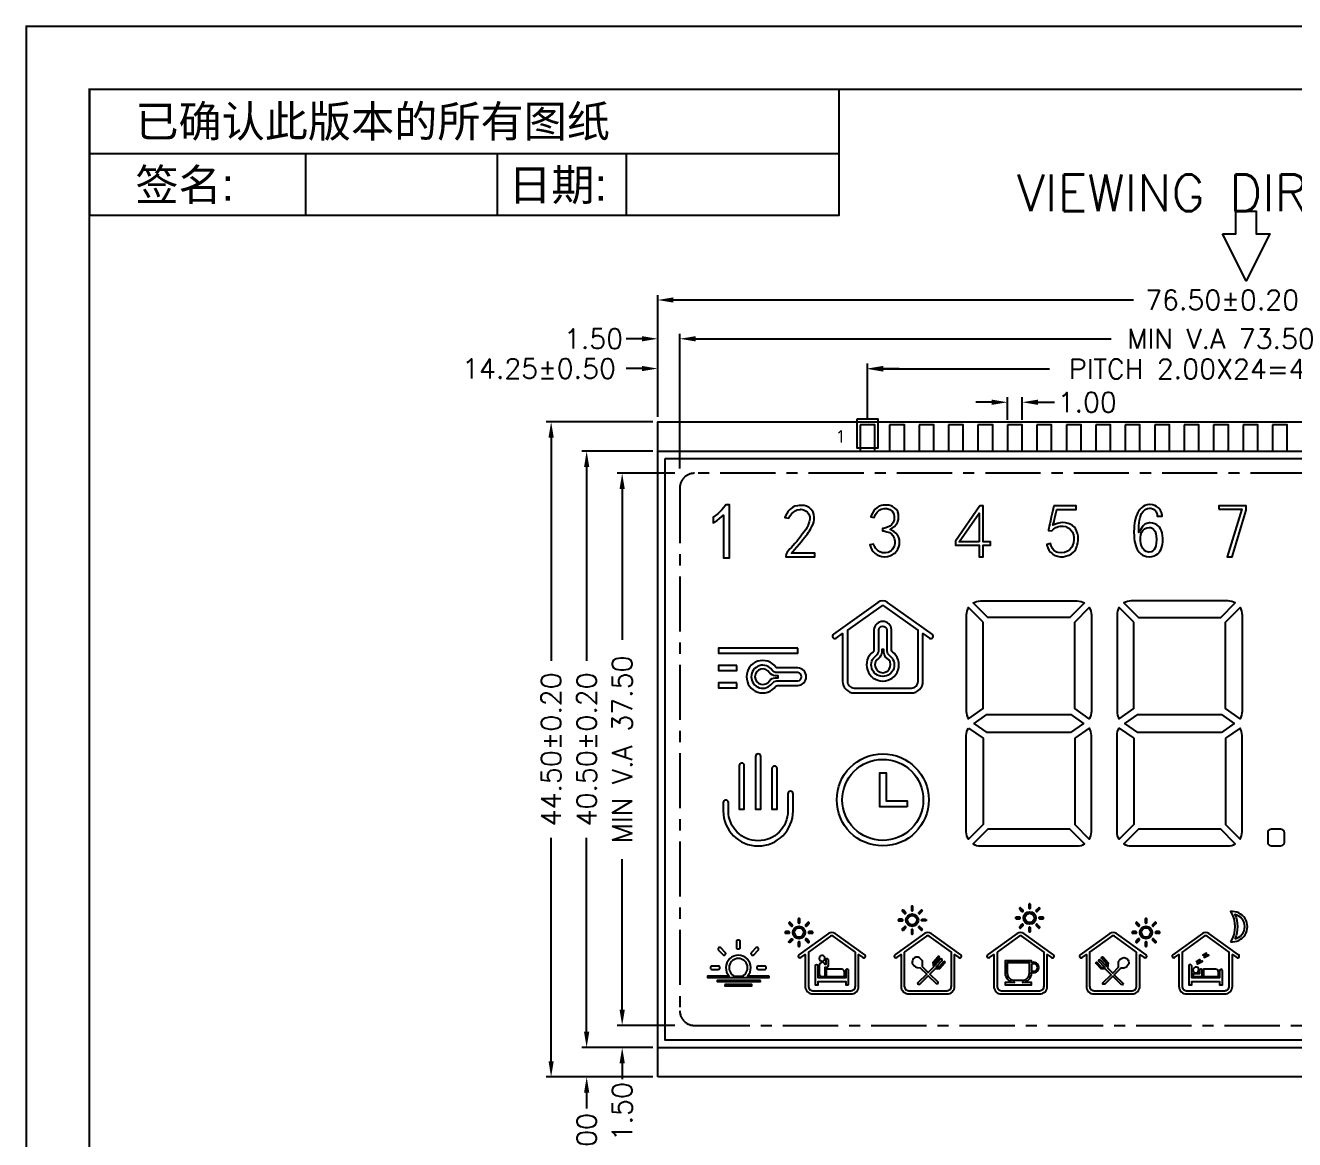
# Model space of a CAD drawing. Header units: millimetres. Extents: x 50 to 800, y 302 to 428.
# Drawn here: x 49.6 to 135.8, y 352.4 to 428.1 of the extents above; entities that cross this region are included whole.
import ezdxf
from ezdxf.enums import TextEntityAlignment as Align

# ---------------------------------------------------------------- set-up
doc = ezdxf.new("R2010")
doc.units = ezdxf.units.MM
doc.header["$LTSCALE"] = 3
doc.linetypes.add('CENTER', pattern=[2, 1.25, -0.25, 0.25, -0.25])
doc.layers.get('DEFPOINTS').update_dxf_attribs({"linetype": 'CONTINUOUS'})
for name, color, linetype in [('1', 4, 'CONTINUOUS'), ('DIM', 4, 'CONTINUOUS'), ('DWG', 7, 'CONTINUOUS'), ('title', 7, 'CONTINUOUS')]:
    doc.layers.add(name, color=color, linetype=linetype)
doc.styles.add('ROMANS', font='romans.shx')
doc.styles.add('title', font='arial.ttf', dxfattribs={"width": 0.8, "height": 5})
doc.dimstyles.new('LCDDIM', dxfattribs={"dimtxt": 0.7, "dimasz": 0.56, "dimexe": 0.175, "dimexo": 0.175, "dimgap": 0.14, "dimtad": 0, "dimzin": 0, "dimdsep": 46, "dimtxsty": 'ROMANS', "dimcen": 2.5, "dimadec": 0, "dimazin": 0, "dimtfac": 1, "dimtofl": 0, "dimtmove": 0, "dimatfit": 3, "dimfxl": 0, "dimarcsym": 0})

# ---------------------------------------------------------------- blocks, each defined once
blk = doc.blocks.new('*D4')
at = {"layer": 'DEFPOINTS', "color": 0}
for p in [(92.573, 404.766), (92.573, 401.15), (106.823, 400.95)]:
    blk.add_point(p, dxfattribs=at)
at = {"layer": 'DIM', "color": 0, "lineweight": -2}
for p, q in [((92.573, 401.485), (92.573, 405.101)), ((106.823, 401.285), (106.823, 405.101)), ((91.501, 404.766), (90.429, 404.766)), ((107.895, 404.766), (108.967, 404.766))]:
    blk.add_line(p, q, dxfattribs=at)
at = {"layer": 'DIM', "color": 0}
for points in [[(91.501, 404.945), (91.501, 404.587), (92.573, 404.766)], [(107.895, 404.945), (107.895, 404.587), (106.823, 404.766)]]:
    blk.add_solid(points, dxfattribs=at)
at = {"layer": 'DIM', "color": 0, "insert": (84.514, 404.766), "char_height": 1.34, "attachment_point": 5, "style": 'ROMANS'}
blk.add_mtext('14.25%%P0.50', dxfattribs=at)
blk = doc.blocks.new('*D5')
at = {"layer": 'DEFPOINTS', "color": 0}
for p in [(154.823, 404.738), (106.823, 400.95), (154.823, 400.95)]:
    blk.add_point(p, dxfattribs=at)
at = {"layer": 'DIM', "color": 0, "lineweight": -2}
for p, q in [((106.823, 401.285), (106.823, 405.073)), ((107.895, 404.738), (119.175, 404.738)), ((153.751, 404.738), (141.917, 404.738)), ((154.823, 401.285), (154.823, 405.073))]:
    blk.add_line(p, q, dxfattribs=at)
at = {"layer": 'DIM', "color": 0}
for points in [[(107.895, 404.917), (107.895, 404.559), (106.823, 404.738)], [(153.751, 404.917), (153.751, 404.559), (154.823, 404.738)]]:
    blk.add_solid(points, dxfattribs=at)
at = {"layer": 'DIM', "color": 0, "insert": (130.546, 404.738), "char_height": 1.34, "attachment_point": 5, "style": 'ROMANS'}
blk.add_mtext('PITCH 2.00X24=48.00', dxfattribs=at)
blk = doc.blocks.new('*D7')
at = {"layer": 'DEFPOINTS', "color": 0}
for p in [(117.323, 402.477), (116.323, 400.95), (117.323, 400.95)]:
    blk.add_point(p, dxfattribs=at)
at = {"layer": 'DIM', "color": 0, "lineweight": -2}
for p, q in [((116.323, 401.285), (116.323, 402.812)), ((117.323, 401.285), (117.323, 402.812)), ((115.251, 402.477), (114.179, 402.477)), ((118.395, 402.477), (119.526, 402.477))]:
    blk.add_line(p, q, dxfattribs=at)
at = {"layer": 'DIM', "color": 0}
for points in [[(115.251, 402.656), (115.251, 402.298), (116.323, 402.477)], [(118.395, 402.656), (118.395, 402.298), (117.323, 402.477)]]:
    blk.add_solid(points, dxfattribs=at)
at = {"layer": 'DIM', "color": 0, "insert": (121.741, 402.477), "char_height": 1.34, "attachment_point": 5, "style": 'ROMANS'}
blk.add_mtext('1.00', dxfattribs=at)
blk = doc.blocks.new('*D11')
at = {"layer": 'DEFPOINTS', "color": 0}
for p in [(92.573, 406.787), (92.573, 401.15), (94.073, 397.65)]:
    blk.add_point(p, dxfattribs=at)
at = {"layer": 'DIM', "color": 0, "lineweight": -2}
for p, q in [((92.573, 401.485), (92.573, 407.122)), ((94.073, 397.985), (94.073, 407.122)), ((91.501, 406.787), (90.429, 406.787)), ((95.145, 406.787), (96.217, 406.787))]:
    blk.add_line(p, q, dxfattribs=at)
at = {"layer": 'DIM', "color": 0}
for points in [[(91.501, 406.965), (91.501, 406.608), (92.573, 406.787)], [(95.145, 406.965), (95.145, 406.608), (94.073, 406.787)]]:
    blk.add_solid(points, dxfattribs=at)
at = {"layer": 'DIM', "color": 0, "insert": (88.215, 406.787), "char_height": 1.34, "attachment_point": 5, "style": 'ROMANS'}
blk.add_mtext('1.50', dxfattribs=at)
blk = doc.blocks.new('*D12')
at = {"layer": 'DEFPOINTS', "color": 0}
for p in [(94.073, 360.15), (90.161, 358.65), (92.573, 358.65)]:
    blk.add_point(p, dxfattribs=at)
at = {"layer": 'DIM', "color": 0, "lineweight": -2}
for p, q in [((90.161, 361.222), (90.161, 362.294)), ((93.738, 360.15), (89.826, 360.15)), ((92.238, 358.65), (89.826, 358.65)), ((90.161, 357.578), (90.161, 356.506))]:
    blk.add_line(p, q, dxfattribs=at)
at = {"layer": 'DIM', "color": 0}
for points in [[(89.983, 361.222), (90.34, 361.222), (90.161, 360.15)], [(89.983, 357.578), (90.34, 357.578), (90.161, 358.65)]]:
    blk.add_solid(points, dxfattribs=at)
at = {"layer": 'DIM', "color": 0, "insert": (90.161, 354.292), "char_height": 1.34, "attachment_point": 5, "rotation": 90, "style": 'ROMANS'}
blk.add_mtext('1.50', dxfattribs=at)
blk = doc.blocks.new('*D13')
at = {"layer": 'DEFPOINTS', "color": 0}
for p in [(90.161, 397.65), (94.073, 397.65), (94.073, 360.15)]:
    blk.add_point(p, dxfattribs=at)
at = {"layer": 'DIM', "color": 0, "lineweight": -2}
for p, q in [((93.738, 397.65), (89.826, 397.65)), ((90.161, 396.578), (90.161, 386.346)), ((90.161, 361.222), (90.161, 371.453)), ((93.738, 360.15), (89.826, 360.15))]:
    blk.add_line(p, q, dxfattribs=at)
at = {"layer": 'DIM', "color": 0}
for points in [[(89.983, 396.578), (90.34, 396.578), (90.161, 397.65)], [(89.983, 361.222), (90.34, 361.222), (90.161, 360.15)]]:
    blk.add_solid(points, dxfattribs=at)
at = {"layer": 'DIM', "color": 0, "insert": (90.161, 378.9), "char_height": 1.34, "attachment_point": 5, "rotation": 90, "style": 'ROMANS'}
blk.add_mtext('MIN V.A 37.50', dxfattribs=at)
blk = doc.blocks.new('*D14')
at = {"layer": 'DEFPOINTS', "color": 0}
for p in [(87.749, 399.15), (92.573, 399.15), (92.573, 358.65)]:
    blk.add_point(p, dxfattribs=at)
at = {"layer": 'DIM', "color": 0, "lineweight": -2}
for p, q in [((92.238, 399.15), (87.414, 399.15)), ((87.749, 398.078), (87.749, 384.911)), ((87.749, 359.722), (87.749, 372.889)), ((92.238, 358.65), (87.414, 358.65))]:
    blk.add_line(p, q, dxfattribs=at)
at = {"layer": 'DIM', "color": 0}
for points in [[(87.571, 398.078), (87.928, 398.078), (87.749, 399.15)], [(87.571, 359.722), (87.928, 359.722), (87.749, 358.65)]]:
    blk.add_solid(points, dxfattribs=at)
at = {"layer": 'DIM', "color": 0, "insert": (87.749, 378.9), "char_height": 1.34, "attachment_point": 5, "rotation": 90, "style": 'ROMANS'}
blk.add_mtext('40.50%%p0.20', dxfattribs=at)
blk = doc.blocks.new('*D15')
at = {"layer": 'DEFPOINTS', "color": 0}
for p in [(85.337, 401.15), (92.573, 401.15), (92.573, 356.65)]:
    blk.add_point(p, dxfattribs=at)
at = {"layer": 'DIM', "color": 0, "lineweight": -2}
for p, q in [((92.238, 401.15), (85.002, 401.15)), ((85.337, 400.078), (85.337, 384.911)), ((85.337, 357.722), (85.337, 372.889)), ((92.238, 356.65), (85.002, 356.65))]:
    blk.add_line(p, q, dxfattribs=at)
at = {"layer": 'DIM', "color": 0}
for points in [[(85.159, 400.078), (85.516, 400.078), (85.337, 401.15)], [(85.159, 357.722), (85.516, 357.722), (85.337, 356.65)]]:
    blk.add_solid(points, dxfattribs=at)
at = {"layer": 'DIM', "color": 0, "insert": (85.337, 378.9), "char_height": 1.34, "attachment_point": 5, "rotation": 90, "style": 'ROMANS'}
blk.add_mtext('44.50%%p0.20', dxfattribs=at)
blk = doc.blocks.new('*D16')
at = {"layer": 'DEFPOINTS', "color": 0}
for p in [(167.573, 406.787), (94.073, 397.65), (167.573, 397.65)]:
    blk.add_point(p, dxfattribs=at)
at = {"layer": 'DIM', "color": 0, "lineweight": -2}
for p, q in [((94.073, 397.985), (94.073, 407.122)), ((167.573, 397.985), (167.573, 407.122)), ((95.145, 406.787), (123.377, 406.787)), ((166.501, 406.787), (138.27, 406.787))]:
    blk.add_line(p, q, dxfattribs=at)
at = {"layer": 'DIM', "color": 0}
for points in [[(95.145, 406.965), (95.145, 406.608), (94.073, 406.787)], [(166.501, 406.965), (166.501, 406.608), (167.573, 406.787)]]:
    blk.add_solid(points, dxfattribs=at)
at = {"layer": 'DIM', "color": 0, "insert": (130.823, 406.787), "char_height": 1.34, "attachment_point": 5, "style": 'ROMANS'}
blk.add_mtext('MIN V.A 73.50', dxfattribs=at)
blk = doc.blocks.new('*D17')
at = {"layer": 'DEFPOINTS', "color": 0}
for p in [(169.073, 409.422), (92.573, 401.15), (169.073, 401.15)]:
    blk.add_point(p, dxfattribs=at)
at = {"layer": 'DIM', "color": 0, "lineweight": -2}
for p, q in [((92.573, 401.485), (92.573, 409.757)), ((93.645, 409.422), (124.889, 409.422)), ((168.001, 409.422), (136.91, 409.422)), ((169.073, 401.485), (169.073, 409.757))]:
    blk.add_line(p, q, dxfattribs=at)
at = {"layer": 'DIM', "color": 0}
for points in [[(93.645, 409.601), (93.645, 409.244), (92.573, 409.422)], [(168.001, 409.601), (168.001, 409.244), (169.073, 409.422)]]:
    blk.add_solid(points, dxfattribs=at)
at = {"layer": 'DIM', "color": 0, "insert": (130.899, 409.422), "char_height": 1.34, "attachment_point": 5, "style": 'ROMANS'}
blk.add_mtext('76.50%%p0.20', dxfattribs=at)
blk = doc.blocks.new('*D20')
at = {"layer": 'DEFPOINTS', "color": 0}
for p in [(92.573, 358.65), (87.749, 356.65), (92.573, 356.65)]:
    blk.add_point(p, dxfattribs=at)
at = {"layer": 'DIM', "color": 0, "lineweight": -2}
for p, q in [((87.749, 359.722), (87.749, 360.794)), ((92.238, 358.65), (87.414, 358.65)), ((92.238, 356.65), (87.414, 356.65)), ((87.749, 355.578), (87.749, 354.506))]:
    blk.add_line(p, q, dxfattribs=at)
at = {"layer": 'DIM', "color": 0}
for points in [[(87.571, 359.722), (87.928, 359.722), (87.749, 358.65)], [(87.571, 355.578), (87.928, 355.578), (87.749, 356.65)]]:
    blk.add_solid(points, dxfattribs=at)
at = {"layer": 'DIM', "color": 0, "insert": (87.749, 352.196), "char_height": 1.34, "attachment_point": 5, "rotation": 90, "style": 'ROMANS'}
blk.add_mtext('2.00', dxfattribs=at)
blk = doc.blocks.new('SPC')
at = {"layer": 'DWG'}
for points in [[(4.579, 38.797), (4.467, 38.653), (4.345, 38.516), (4.215, 38.384), (4.076, 38.258), (3.927, 38.138), (3.769, 38.025), (3.769, 37.628), (3.879, 37.696), (4.043, 37.806), (4.196, 37.92), (4.333, 38.033), (4.458, 38.15), (4.458, 35.266), (4.875, 35.266), (4.875, 38.861), (4.624, 38.861)], [(9.953, 38.813), (9.789, 38.822), (9.598, 38.812), (9.494, 38.801), (9.322, 38.76), (9.169, 38.692), (9.03, 38.597), (8.972, 38.543), (8.869, 38.425), (8.775, 38.281), (8.689, 38.111), (8.644, 37.995), (8.903, 37.954), (8.963, 38.086), (9.076, 38.247), (9.214, 38.372), (9.295, 38.427), (9.473, 38.513), (9.665, 38.552), (9.71, 38.557), (9.91, 38.53), (10.093, 38.437), (10.141, 38.389), (10.26, 38.229), (10.329, 38.037), (10.329, 37.895), (10.295, 37.705), (10.22, 37.499), (10.208, 37.468), (10.141, 37.339), (10.054, 37.193), (9.946, 37.033), (9.817, 36.857), (9.668, 36.665), (9.579, 36.551), (9.439, 36.377), (9.308, 36.222), (9.187, 36.083), (9.075, 35.964), (8.973, 35.866), (8.899, 35.79), (8.794, 35.648), (8.73, 35.501), (8.7, 35.343), (8.7, 35.336), (10.671, 35.336), (10.671, 35.573), (9.085, 35.573), (9.296, 35.816), (9.455, 36.002), (9.602, 36.178), (9.738, 36.343), (9.861, 36.497), (9.974, 36.64), (10.075, 36.771), (10.164, 36.892), (10.241, 37.002), (10.306, 37.101), (10.373, 37.204), (10.472, 37.382), (10.549, 37.548), (10.6, 37.702), (10.629, 37.844), (10.629, 38.028), (10.603, 38.2), (10.552, 38.351), (10.506, 38.426), (10.399, 38.57), (10.279, 38.679), (10.278, 38.68), (10.108, 38.761)], [(16.208, 38.542), (16.091, 38.662), (15.948, 38.757), (15.851, 38.793), (15.686, 38.83), (15.509, 38.844), (15.318, 38.834), (15.199, 38.814), (15.033, 38.759), (14.896, 38.677), (14.777, 38.563), (14.683, 38.449), (14.589, 38.303), (14.505, 38.14), (14.466, 38.039), (14.702, 37.999), (14.794, 38.202), (14.905, 38.367), (15.034, 38.493), (15.182, 38.571), (15.372, 38.619), (15.569, 38.614), (15.763, 38.547), (15.922, 38.42), (16.026, 38.253), (16.069, 38.053), (16.06, 37.839), (15.998, 37.652), (15.882, 37.496), (15.774, 37.415), (15.61, 37.335), (15.417, 37.279), (15.255, 37.255), (15.255, 37.103), (15.353, 37.085), (15.558, 37.036), (15.731, 36.972), (15.876, 36.889), (15.977, 36.78), (16.069, 36.606), (16.112, 36.402), (16.106, 36.211), (16.052, 36.021), (15.95, 35.853), (15.83, 35.722), (15.657, 35.627), (15.46, 35.595), (15.276, 35.602), (15.087, 35.665), (14.931, 35.78), (14.822, 35.894), (14.715, 36.059), (14.662, 36.193), (14.413, 36.151), (14.413, 36.15), (14.468, 35.969), (14.541, 35.813), (14.635, 35.681), (14.752, 35.571), (14.759, 35.565), (14.902, 35.464), (15.053, 35.395), (15.217, 35.352), (15.4, 35.337), (15.424, 35.336), (15.598, 35.346), (15.76, 35.385), (15.915, 35.454), (16.063, 35.554), (16.096, 35.581), (16.214, 35.706), (16.305, 35.844), (16.37, 36.001), (16.412, 36.176), (16.419, 36.297), (16.411, 36.481), (16.375, 36.642), (16.315, 36.78), (16.295, 36.808), (16.181, 36.938), (16.046, 37.042), (15.782, 37.183), (15.917, 37.273), (16.073, 37.394), (16.192, 37.521), (16.277, 37.653), (16.329, 37.795), (16.346, 37.87), (16.363, 38.048), (16.352, 38.217), (16.31, 38.378), (16.301, 38.397)], [(21.885, 38.792), (20.227, 36.394), (20.227, 36.13), (21.836, 36.13), (21.836, 35.336), (22.093, 35.336), (22.093, 36.13), (22.594, 36.13), (22.594, 36.347), (22.093, 36.347), (22.093, 38.792)], [(26.894, 38.791), (26.85, 38.587), (26.785, 38.287), (26.728, 38.019), (26.677, 37.782), (26.633, 37.579), (26.594, 37.408), (26.563, 37.27), (26.538, 37.162), (26.527, 37.122), (26.768, 37.095), (26.866, 37.203), (27.029, 37.314), (27.215, 37.38), (27.323, 37.402), (27.524, 37.413), (27.71, 37.38), (27.788, 37.352), (27.957, 37.253), (28.104, 37.104), (28.164, 36.998), (28.231, 36.815), (28.263, 36.607), (28.258, 36.472), (28.23, 36.277), (28.175, 36.096), (28.115, 35.984), (27.992, 35.829), (27.836, 35.709), (27.784, 35.68), (27.614, 35.617), (27.417, 35.595), (27.2, 35.615), (27.074, 35.654), (26.932, 35.746), (26.813, 35.887), (26.717, 36.068), (26.667, 36.225), (26.419, 36.156), (26.43, 36.111), (26.492, 35.928), (26.57, 35.775), (26.664, 35.65), (26.776, 35.55), (26.839, 35.504), (26.996, 35.417), (27.156, 35.362), (27.322, 35.335), (27.333, 35.335), (27.525, 35.337), (27.695, 35.362), (27.856, 35.415), (27.945, 35.452), (28.096, 35.538), (28.23, 35.652), (28.293, 35.714), (28.388, 35.852), (28.462, 36.022), (28.493, 36.112), (28.537, 36.288), (28.563, 36.462), (28.561, 36.522), (28.55, 36.706), (28.522, 36.88), (28.509, 36.92), (28.443, 37.087), (28.365, 37.256), (28.302, 37.334), (28.178, 37.446), (28.018, 37.543), (27.872, 37.595), (27.698, 37.639), (27.522, 37.661), (27.487, 37.661), (27.323, 37.641), (27.152, 37.595), (26.834, 37.467), (26.913, 37.736), (26.955, 37.897), (26.997, 38.076), (27.039, 38.277), (27.094, 38.552), (28.417, 38.552), (28.417, 38.791)], [(33.25, 38.61), (33.421, 38.634), (33.485, 38.632), (33.665, 38.574), (33.794, 38.441), (33.84, 38.374), (33.912, 38.206), (33.927, 38.088), (34.253, 38.088), (34.245, 38.187), (34.203, 38.336), (34.137, 38.475), (34.044, 38.606), (34.001, 38.652), (33.881, 38.75), (33.751, 38.818), (33.607, 38.86), (33.444, 38.874), (33.386, 38.873), (33.229, 38.852), (33.088, 38.809), (32.959, 38.743), (32.843, 38.654), (32.739, 38.542), (32.644, 38.402), (32.615, 38.351), (32.55, 38.221), (32.494, 38.084), (32.447, 37.937), (32.409, 37.78), (32.379, 37.612), (32.357, 37.436), (32.344, 37.249), (32.34, 37.051), (32.34, 36.98), (32.347, 36.768), (32.362, 36.572), (32.386, 36.392), (32.417, 36.227), (32.457, 36.078), (32.504, 35.945), (32.559, 35.829), (32.621, 35.727), (32.689, 35.64), (32.8, 35.529), (32.922, 35.445), (33.056, 35.385), (33.202, 35.348), (33.363, 35.335), (33.389, 35.337), (33.565, 35.352), (33.717, 35.391), (33.85, 35.453), (33.965, 35.537), (34.064, 35.646), (34.119, 35.728), (34.184, 35.857), (34.235, 36.001), (34.271, 36.16), (34.293, 36.336), (34.3, 36.528), (34.299, 36.603), (34.284, 36.786), (34.253, 36.95), (34.205, 37.097), (34.143, 37.23), (34.064, 37.346), (34, 37.417), (33.883, 37.512), (33.753, 37.579), (33.607, 37.62), (33.444, 37.634), (33.371, 37.631), (33.216, 37.6), (33.084, 37.539), (32.993, 37.466), (32.892, 37.348), (32.663, 36.977), (32.663, 37.229), (32.675, 37.446), (32.694, 37.644), (32.722, 37.823), (32.758, 37.988), (32.805, 38.133), (32.859, 38.263), (32.96, 38.41), (33.095, 38.534)], [(38.112, 38.557), (39.673, 38.557), (38.662, 35.336), (39.001, 35.336), (39.971, 38.498), (39.971, 38.798), (38.112, 38.798)], [(21.836, 36.347), (20.462, 36.347), (21.836, 38.285)], [(33.826, 36.899), (33.856, 36.725), (33.866, 36.528), (33.866, 36.471), (33.853, 36.259), (33.825, 36.082), (33.78, 35.94), (33.719, 35.834), (33.669, 35.776), (33.534, 35.677), (33.384, 35.644), (33.339, 35.646), (33.179, 35.681), (33.047, 35.765), (32.943, 35.897), (32.915, 35.941), (32.854, 36.076), (32.809, 36.232), (32.782, 36.41), (32.774, 36.611), (32.775, 36.648), (32.797, 36.82), (32.854, 36.976), (32.943, 37.116), (32.949, 37.125), (33.063, 37.236), (33.207, 37.303), (33.384, 37.325), (33.489, 37.313), (33.63, 37.245), (33.74, 37.116), (33.777, 37.044)], [(9.515, 29.122), (4.126, 29.122), (4.126, 28.79), (9.515, 28.79)], [(5.369, 27.942), (4.126, 27.942), (4.126, 27.609), (5.369, 27.609)], [(5.369, 26.761), (4.126, 26.761), (4.126, 26.429), (5.369, 26.429)], [(28.036, 23.398), (22.369, 23.398), (21.493, 24.014), (22.361, 24.624), (28.044, 24.624), (28.912, 24.014)], [(38.275, 23.398), (32.608, 23.398), (31.732, 24.014), (32.6, 24.624), (38.283, 24.624), (39.151, 24.014)], [(16.933, 18.351), (15.087, 18.351), (15.087, 20.664), (15.524, 20.664), (15.524, 18.765), (16.933, 18.765)], [(36.572, 7.817), (36.816, 7.973), (36.745, 7.758), (36.849, 7.81), (36.977, 7.895), (36.977, 7.817), (36.658, 7.658), (36.658, 7.738), (36.716, 7.858)], [(37.313, 8.265), (37.19, 8.204), (37.272, 8.419), (37.02, 8.267), (37.186, 8.338), (37.105, 8.183), (37.105, 8.106), (37.426, 8.265)], [(6.982, 6.552), (4.029, 6.552), (4.029, 6.476), (6.982, 6.476)], [(4.561, 6.278), (4.561, 6.202), (6.397, 6.202), (6.397, 6.278)]]:
    blk.add_lwpolyline(points, close=True, dxfattribs=at)
for points in [[(14.953, 32.228), (11.928, 30.071, 1), (12.122, 29.8), (12.557, 30.111), (12.557, 26.869, 0.414214), (13.343, 26.084), (17.226, 26.084, 0.414214), (18.012, 26.869), (18.012, 30.111), (18.447, 29.8, 1), (18.641, 30.071), (15.616, 32.228, 0.320007)], [(15.146, 31.957), (12.89, 30.348), (12.89, 26.869, 0.414214), (13.343, 26.417), (17.226, 26.417, 0.414214), (17.679, 26.869), (17.679, 30.348), (15.423, 31.957, 0.320007)], [(28.984, 32.198), (27.995, 31.202), (22.411, 31.202), (21.421, 32.198, -0.136063), (21.913, 32.334), (28.492, 32.334, -0.136063)], [(38.732, 32.334), (32.152, 32.334, 0.136063), (31.66, 32.198), (32.65, 31.202), (38.234, 31.202), (39.223, 32.198, 0.136063)], [(22.09, 30.885), (21.1, 31.88, 0.139094), (20.958, 31.379), (20.958, 24.833, 0.139094), (21.1, 24.331), (22.09, 25.027)], [(28.315, 30.885), (29.305, 31.88, -0.139094), (29.447, 31.379), (29.447, 24.833, -0.139094), (29.305, 24.331), (28.315, 25.027)], [(32.329, 30.885), (31.339, 31.88, 0.139094), (31.197, 31.379), (31.197, 24.833, 0.139094), (31.339, 24.331), (32.329, 25.027)], [(38.554, 30.885), (39.544, 31.88, -0.139094), (39.686, 31.379), (39.686, 24.833, -0.139094), (39.544, 24.331), (38.554, 25.027)], [(15.882, 30.378, 0.948577), (14.687, 30.378), (14.687, 28.981, -0.214015), (14.632, 28.876, 3.04756), (15.937, 28.876, -0.214015), (15.882, 28.981)], [(15.561, 28.951, 0.202499), (15.736, 28.626, -3.143835), (14.833, 28.626, 0.202499), (15.008, 28.951), (15.008, 30.378, -0.888352), (15.561, 30.378)], [(15.217, 28.831, -0.204472), (15.013, 28.444, 3.624789), (15.556, 28.444, -0.204472), (15.352, 28.831), (15.35, 29.038), (15.219, 29.038)], [(8.022, 26.533, -0.214015), (8.127, 26.588), (9.524, 26.588, 0.948577), (9.524, 27.783), (8.127, 27.783, -0.214015), (8.022, 27.838, 3.04756)], [(7.773, 27.637, 3.143835), (7.773, 26.734, -0.202499), (8.097, 26.908), (9.524, 26.908, 0.888352), (9.524, 27.462), (8.097, 27.462, -0.202499)], [(7.977, 27.118), (8.184, 27.119), (8.184, 27.251), (7.977, 27.253, -0.204472), (7.59, 27.457, 3.624789), (7.59, 26.913, -0.204472)], [(21.1, 23.697), (22.09, 23.001), (22.09, 17.144), (21.1, 16.148, -0.139094), (20.958, 16.649), (20.958, 23.196, -0.139094)], [(28.315, 23.001), (28.315, 17.144), (29.305, 16.148, 0.139094), (29.447, 16.649), (29.447, 23.196, 0.139094), (29.305, 23.697)], [(32.329, 23.001), (32.329, 17.144), (31.339, 16.148, -0.139094), (31.197, 16.649), (31.197, 23.196, -0.139094), (31.339, 23.697)], [(38.554, 23.001), (38.554, 17.144), (39.544, 16.148, 0.139094), (39.686, 16.649), (39.686, 23.196, 0.139094), (39.544, 23.697)], [(6.646, 21.77), (6.646, 18.19), (6.995, 18.19), (6.995, 21.77, 1)], [(5.533, 21.148), (5.533, 18.19), (5.882, 18.19), (5.882, 21.148, 1)], [(7.758, 20.943), (7.758, 18.19), (8.108, 18.19), (8.108, 20.943, 1)], [(4.447, 18.632), (4.447, 18.067, 1), (9.193, 18.067), (9.193, 19.234, 1), (8.844, 19.234), (8.844, 18.067, -1), (4.797, 18.067), (4.797, 18.632, 1)], [(27.995, 16.826), (22.411, 16.826), (21.421, 15.831, 0.136063), (21.913, 15.695), (28.492, 15.695, 0.136063), (28.984, 15.831)], [(38.234, 16.826), (32.65, 16.826), (31.66, 15.831, 0.136063), (32.152, 15.695), (38.732, 15.695, 0.136063), (39.223, 15.831)], [(42.317, 16.827), (41.657, 16.827, 0.414214), (41.421, 16.591), (41.421, 15.93, 0.414214), (41.657, 15.695), (42.317, 15.695, 0.414214), (42.553, 15.93), (42.553, 16.591, 0.414214)], [(16.605, 11.252), (16.759, 11.098, 0.414214), (16.832, 11.098), (16.836, 11.102, 0.414214), (16.836, 11.175), (16.682, 11.329, 0.414214), (16.609, 11.329), (16.605, 11.325, 0.414214)], [(17.278, 11.607, 0.414214), (17.226, 11.555), (17.226, 11.336, 0.414214), (17.278, 11.285), (17.284, 11.285, 0.414214), (17.335, 11.336), (17.335, 11.555, 0.414214), (17.284, 11.607)], [(17.88, 11.329), (17.726, 11.175, 0.414214), (17.726, 11.102), (17.73, 11.098, 0.414214), (17.803, 11.098), (17.957, 11.252, 0.414214), (17.957, 11.325), (17.953, 11.329, 0.414214)], [(24.58, 11.4), (24.735, 11.246, 0.414214), (24.808, 11.246), (24.812, 11.25, 0.414214), (24.812, 11.323), (24.658, 11.477, 0.414214), (24.585, 11.477), (24.58, 11.473, 0.414214)], [(25.202, 11.703), (25.202, 11.484, 0.414214), (25.254, 11.433), (25.26, 11.433, 0.414214), (25.311, 11.484), (25.311, 11.703, 0.414214), (25.26, 11.755), (25.254, 11.755, 0.414214)], [(25.856, 11.477), (25.701, 11.323, 0.414214), (25.701, 11.25), (25.705, 11.246, 0.414214), (25.778, 11.246), (25.933, 11.4, 0.414214), (25.933, 11.473), (25.929, 11.477, 0.414214)], [(38.891, 9.187, 1.124329), (38.891, 11.233, -0.295495)], [(8.92, 10.416), (9.074, 10.261, 0.414214), (9.148, 10.261), (9.152, 10.265, 0.414214), (9.152, 10.338), (8.997, 10.493, 0.414214), (8.924, 10.493), (8.92, 10.489, 0.414214)], [(9.542, 10.718), (9.542, 10.5, 0.414214), (9.593, 10.448), (9.599, 10.448, 0.414214), (9.651, 10.5), (9.651, 10.718, 0.414214), (9.599, 10.77), (9.593, 10.77, 0.414214)], [(10.195, 10.493), (10.041, 10.338, 0.414214), (10.041, 10.265), (10.045, 10.261, 0.414214), (10.118, 10.261), (10.272, 10.416, 0.414214), (10.272, 10.489), (10.268, 10.493, 0.414214)], [(16.379, 10.599), (16.598, 10.599, 0.414214), (16.649, 10.65), (16.649, 10.656, 0.414214), (16.598, 10.708), (16.379, 10.708, 0.414214), (16.327, 10.656), (16.327, 10.65, 0.414214)], [(18.183, 10.599), (17.964, 10.599, -0.414214), (17.912, 10.65), (17.912, 10.656, -0.414214), (17.964, 10.708), (18.183, 10.708, -0.414214), (18.235, 10.656), (18.235, 10.65, -0.414214)], [(24.355, 10.747), (24.574, 10.747, 0.414214), (24.625, 10.798), (24.625, 10.804, 0.414214), (24.574, 10.856), (24.355, 10.856, 0.414214), (24.303, 10.804), (24.303, 10.798, 0.414214)], [(24.658, 10.125), (24.812, 10.279, 0.414214), (24.812, 10.353), (24.808, 10.357, 0.414214), (24.735, 10.357), (24.58, 10.202, 0.414214), (24.58, 10.129), (24.585, 10.125, 0.414214)], [(25.933, 10.202), (25.778, 10.357, 0.414214), (25.705, 10.357), (25.701, 10.353, 0.414214), (25.701, 10.279), (25.856, 10.125, 0.414214), (25.929, 10.125), (25.933, 10.129, 0.414214)], [(26.159, 10.856), (25.94, 10.856, 0.414214), (25.888, 10.804), (25.888, 10.798, 0.414214), (25.94, 10.747), (26.159, 10.747, 0.414214), (26.21, 10.798), (26.21, 10.804, 0.414214)], [(32.481, 10.416), (32.636, 10.261, 0.414214), (32.709, 10.261), (32.713, 10.265, 0.414214), (32.713, 10.338), (32.559, 10.493, 0.414214), (32.486, 10.493), (32.481, 10.489, 0.414214)], [(33.103, 10.718), (33.103, 10.5, 0.414214), (33.155, 10.448), (33.161, 10.448, 0.414214), (33.212, 10.5), (33.212, 10.718, 0.414214), (33.161, 10.77), (33.155, 10.77, 0.414214)], [(33.757, 10.493), (33.602, 10.338, 0.414214), (33.602, 10.265), (33.606, 10.261, 0.414214), (33.679, 10.261), (33.834, 10.416, 0.414214), (33.834, 10.489), (33.83, 10.493, 0.414214)], [(39.195, 9.377, 0.803235), (39.195, 11.042, -0.211105)], [(8.694, 9.762), (8.913, 9.762, 0.414214), (8.965, 9.814), (8.965, 9.819, 0.414214), (8.913, 9.871), (8.694, 9.871, 0.414214), (8.643, 9.819), (8.643, 9.814, 0.414214)], [(12.048, 9.735, 0.320007), (11.606, 9.735), (9.589, 8.297, 1), (9.718, 8.116), (10.009, 8.324), (10.009, 6.162, 0.414214), (10.532, 5.639), (13.121, 5.639, 0.414214), (13.645, 6.162), (13.645, 8.324), (13.935, 8.116, 1), (14.064, 8.297)], [(10.498, 9.871), (10.279, 9.871, 0.414214), (10.228, 9.819), (10.228, 9.814, 0.414214), (10.279, 9.762), (10.498, 9.762, 0.414214), (10.55, 9.814), (10.55, 9.819, 0.414214)], [(13.423, 8.482), (11.919, 9.554, 0.320007), (11.735, 9.554), (10.231, 8.482), (10.231, 6.162, 0.414214), (10.532, 5.861), (13.121, 5.861, 0.414214), (13.423, 6.162)], [(16.107, 8.297, 1), (16.236, 8.116), (16.527, 8.324), (16.527, 6.162, 0.414214), (17.05, 5.639), (19.639, 5.639, 0.414214), (20.163, 6.162), (20.163, 8.324), (20.453, 8.116, 1), (20.582, 8.297), (18.566, 9.735, 0.320007), (18.124, 9.735)], [(16.682, 9.977), (16.836, 10.132, 0.414214), (16.836, 10.205), (16.832, 10.209, 0.414214), (16.759, 10.209), (16.605, 10.054, 0.414214), (16.605, 9.981), (16.609, 9.977, 0.414214)], [(16.748, 8.482), (16.748, 6.162, 0.414214), (17.05, 5.861), (19.639, 5.861, 0.414214), (19.941, 6.162), (19.941, 8.482), (18.437, 9.554, 0.320007), (18.252, 9.554)], [(17.335, 9.751), (17.335, 9.97, 0.414214), (17.284, 10.022), (17.278, 10.022, 0.414214), (17.226, 9.97), (17.226, 9.751, 0.414214), (17.278, 9.7), (17.284, 9.7, 0.414214)], [(17.957, 10.054), (17.803, 10.209, 0.414214), (17.73, 10.209), (17.726, 10.205, 0.414214), (17.726, 10.132), (17.88, 9.977, 0.414214), (17.953, 9.977), (17.957, 9.981, 0.414214)], [(22.402, 8.297, 1), (22.531, 8.116), (22.821, 8.324), (22.821, 6.162, 0.414214), (23.345, 5.639), (25.934, 5.639, 0.414214), (26.457, 6.162), (26.457, 8.324), (26.748, 8.116, 1), (26.877, 8.297), (24.86, 9.735, 0.320007), (24.418, 9.735)], [(23.043, 8.482), (23.043, 6.162, 0.414214), (23.345, 5.861), (25.934, 5.861, 0.414214), (26.236, 6.162), (26.236, 8.482), (24.732, 9.554, 0.320007), (24.547, 9.554)], [(25.311, 9.899), (25.311, 10.118, 0.414214), (25.26, 10.17), (25.254, 10.17, 0.414214), (25.202, 10.118), (25.202, 9.899, 0.414214), (25.254, 9.848), (25.26, 9.848, 0.414214)], [(32.745, 8.324), (33.036, 8.116, 1), (33.164, 8.297), (31.148, 9.735, 0.320007), (30.706, 9.735), (28.69, 8.297, 1), (28.818, 8.116), (29.109, 8.324), (29.109, 6.162, 0.414214), (29.633, 5.639), (32.222, 5.639, 0.414214), (32.745, 6.162)], [(32.523, 8.482), (31.019, 9.554, 0.320007), (30.835, 9.554), (29.331, 8.482), (29.331, 6.162, 0.414214), (29.633, 5.861), (32.222, 5.861, 0.414214), (32.523, 6.162)], [(32.526, 9.814), (32.526, 9.819, 0.414214), (32.475, 9.871), (32.256, 9.871, 0.414214), (32.204, 9.819), (32.204, 9.814, 0.414214), (32.256, 9.762), (32.475, 9.762, 0.414214)], [(34.06, 9.871), (33.841, 9.871, 0.414214), (33.789, 9.819), (33.789, 9.814, 0.414214), (33.841, 9.762), (34.06, 9.762, 0.414214), (34.111, 9.814), (34.111, 9.819, 0.414214)], [(39.029, 6.162), (39.029, 8.324), (39.32, 8.116, 1), (39.449, 8.297), (37.432, 9.735, 0.320007), (36.99, 9.735), (34.974, 8.297, 1), (35.103, 8.116), (35.393, 8.324), (35.393, 6.162, 0.414214), (35.917, 5.639), (38.506, 5.639, 0.414214)], [(38.807, 6.162), (38.807, 8.482), (37.303, 9.554, 0.320007), (37.119, 9.554), (35.615, 8.482), (35.615, 6.162, 0.414214), (35.917, 5.861), (38.506, 5.861, 0.414214)], [(4.585, 8.306), (4.588, 8.309, 0.414214), (4.588, 8.46), (4.285, 8.763, 0.414214), (4.135, 8.763), (4.132, 8.76, 0.414214), (4.132, 8.61), (4.435, 8.306, 0.414214)], [(5.585, 9.212), (5.585, 8.783, -0.414214), (5.479, 8.677), (5.474, 8.677, -0.414214), (5.368, 8.783), (5.368, 9.212, -0.414214), (5.474, 9.318), (5.479, 9.318, -0.414214)], [(6.668, 8.763), (6.365, 8.46, 0.414214), (6.365, 8.309), (6.368, 8.306, 0.414214), (6.518, 8.306), (6.822, 8.61, 0.414214), (6.822, 8.76), (6.819, 8.763, 0.414214)], [(9.148, 9.372), (9.152, 9.368, -0.414214), (9.152, 9.295), (8.997, 9.14, -0.414214), (8.924, 9.14), (8.92, 9.144, -0.414214), (8.92, 9.217), (9.074, 9.372, -0.414214)], [(9.651, 8.914), (9.651, 9.133, 0.414214), (9.599, 9.185), (9.593, 9.185, 0.414214), (9.542, 9.133), (9.542, 8.914, 0.414214), (9.593, 8.863), (9.599, 8.863, 0.414214)], [(10.195, 9.14, 0.414214), (10.268, 9.14), (10.272, 9.144, 0.414214), (10.272, 9.217), (10.118, 9.372, 0.414214), (10.045, 9.372), (10.041, 9.368, 0.414214), (10.041, 9.295)], [(32.709, 9.372, 0.414214), (32.636, 9.372), (32.481, 9.217, 0.414214), (32.481, 9.144), (32.486, 9.14, 0.414214), (32.559, 9.14), (32.713, 9.295, 0.414214), (32.713, 9.368)], [(33.212, 8.914), (33.212, 9.133, 0.414214), (33.161, 9.185), (33.155, 9.185, 0.414214), (33.103, 9.133), (33.103, 8.914, 0.414214), (33.155, 8.863), (33.161, 8.863, 0.414214)], [(33.757, 9.14, 0.414214), (33.83, 9.14), (33.834, 9.144, 0.414214), (33.834, 9.217), (33.679, 9.372, 0.414214), (33.606, 9.372), (33.602, 9.368, 0.414214), (33.602, 9.295)], [(7.572, 6.842), (6.512, 6.842), (6.097, 6.842, 2.293002), (4.856, 6.843), (3.389, 6.843), (3.389, 6.767), (7.572, 6.767)], [(5.73, 6.842, 4.755778), (5.223, 6.842)], [(11.098, 7.878, 0.179869), (11.24, 7.873, 0.200639), (11.335, 7.962, 0.168253), (11.356, 8.06, 0.249248), (11.285, 8.215, 0.08665), (11.231, 8.244, 0.1917), (11.085, 8.234, 0.191737), (10.997, 8.156, 0.101433), (10.967, 8.076, 0.166511), (10.981, 7.976, 0.169519)], [(11.508, 8.03), (11.482, 8.03, 0.474701), (11.425, 7.971), (11.425, 7.642), (11.364, 7.642, 0.285151), (11.215, 7.789, 0.401974), (10.973, 7.586), (10.973, 6.991, 0.355494), (11.146, 6.83), (11.375, 6.83), (11.375, 7.469), (11.52, 7.469, 0.284809), (11.589, 7.563), (11.589, 7.964, 0.386109)], [(19.035, 6.349), (19.038, 6.431), (18.48, 6.985), (18.868, 7.37), (19.166, 7.377), (19.506, 7.754, 1), (19.432, 7.821), (19.126, 7.482), (18.919, 7.477), (19.31, 7.912, 1), (19.215, 7.997), (18.824, 7.562), (18.797, 7.736), (19.115, 8.09, 1), (19.025, 8.171), (18.676, 7.783), (18.735, 7.452), (18.372, 7.092), (17.973, 7.488), (17.979, 7.88, 0.169507), (17.691, 8.14, 0.538848), (17.288, 7.731, 0.215452), (17.614, 7.426), (17.822, 7.424), (18.265, 6.985), (17.653, 6.379), (17.678, 6.309), (17.801, 6.313), (18.372, 6.878), (18.902, 6.353)], [(24.746, 6.421, 0.414214), (25.393, 7.068), (25.393, 7.107, 1.486046), (25.393, 7.766), (25.393, 7.9), (23.59, 7.9), (23.59, 7.068, 0.414214), (24.237, 6.421), (23.59, 6.421), (23.59, 6.268), (25.393, 6.268), (25.393, 6.421)], [(31.619, 6.339), (31.594, 6.269), (31.471, 6.272), (30.9, 6.838), (30.37, 6.312), (30.238, 6.309), (30.234, 6.391), (30.793, 6.945), (30.404, 7.33), (30.106, 7.336), (29.766, 7.714, -1), (29.841, 7.781), (30.146, 7.441), (30.354, 7.437), (29.963, 7.871, -1), (30.057, 7.956), (30.448, 7.522), (30.475, 7.696), (30.157, 8.049, -1), (30.247, 8.131), (30.596, 7.743), (30.537, 7.411), (30.9, 7.051), (31.3, 7.448), (31.293, 7.84, -0.169507), (31.582, 8.1, -0.538848), (31.985, 7.691, -0.215452), (31.659, 7.386), (31.45, 7.384), (31.008, 6.945)], [(3.683, 7.31), (4.112, 7.31, 0.414214), (4.218, 7.416), (4.218, 7.42, 0.414214), (4.112, 7.527), (3.683, 7.527, 0.414214), (3.577, 7.42), (3.577, 7.416, 0.414214)], [(7.27, 7.527), (6.841, 7.527, 0.414214), (6.735, 7.42), (6.735, 7.416, 0.414214), (6.841, 7.31), (7.27, 7.31, 0.414214), (7.377, 7.416), (7.377, 7.42, 0.414214)], [(12.96, 6.269), (12.96, 7.234), (12.959, 7.247), (12.955, 7.26), (12.949, 7.272), (12.942, 7.283), (12.932, 7.293), (12.92, 7.301), (12.907, 7.308), (12.893, 7.313), (12.878, 7.316), (12.863, 7.317), (12.848, 7.316), (12.833, 7.313), (12.819, 7.308), (12.806, 7.301), (12.794, 7.293), (12.784, 7.283), (12.777, 7.272), (12.771, 7.26), (12.767, 7.247), (12.766, 7.234), (12.766, 6.74), (10.886, 6.74), (10.886, 7.562, 0.53719), (10.689, 7.562), (10.69, 6.268), (10.886, 6.269), (10.887, 6.494), (12.767, 6.494), (12.767, 6.269)], [(12.676, 7.138, 0.41095), (12.496, 7.316), (11.446, 7.316), (11.446, 6.831), (12.676, 6.831)], [(23.738, 7.068, 0.414214), (24.237, 6.569), (24.746, 6.569, 0.414214), (25.245, 7.068), (25.245, 7.752), (23.738, 7.752)], [(25.393, 7.652), (25.393, 7.22, 1.797434)], [(38.236, 7.323, 0.348074), (38.154, 7.206), (38.154, 6.739), (36.265, 6.739), (36.265, 7.559, 0.169238), (36.18, 7.631, 0.287306), (36.067, 7.554), (36.068, 6.269), (36.264, 6.269), (36.264, 6.489), (38.159, 6.489), (38.159, 6.269), (38.349, 6.269), (38.349, 7.218, 0.375681)], [(36.447, 7.106, 0.169568), (36.59, 7.072, 0.137911), (36.68, 7.127, 0.074681), (36.723, 7.194, 0.042415), (36.734, 7.236, 0.038524), (36.739, 7.302, 0.095307), (36.716, 7.37, 0.272652), (36.605, 7.458, 0.142867), (36.495, 7.456, 0.158519), (36.373, 7.372, 0.132508), (36.346, 7.305, 0.189627), (36.367, 7.201, 0.1187)], [(36.408, 7.012, 0.305983), (36.352, 6.926), (36.352, 6.901, 0.060253), (36.353, 6.894, 0.444821), (36.418, 6.829), (36.945, 6.829, 0.416092), (36.98, 6.867), (36.98, 7.256, 0.413843), (36.908, 7.319), (36.888, 7.319, 0.167569), (36.813, 7.286, 0.142115), (36.796, 7.248), (36.796, 7.012)], [(38.073, 7.135, 0.434243), (37.869, 7.316), (37.052, 7.316), (37.052, 6.826), (38.073, 6.826)]]:
    blk.add_lwpolyline(points, format="xyb", close=True, dxfattribs=at)
for centre, radius in [((15.285, 18.82), 3.125), ((15.285, 18.82), 2.752), ((25.257, 10.801), 0.425), ((17.281, 10.653), 0.425), ((17.281, 10.653), 0.316), ((25.257, 10.801), 0.316), ((9.596, 9.816), 0.425), ((9.596, 9.816), 0.316), ((33.158, 9.816), 0.425), ((33.158, 9.816), 0.316)]:
    blk.add_circle(centre, radius, dxfattribs=at)
blk = doc.blocks.new('DWG')
at = {"layer": 'DWG'}
for p, q in [((0, 42.5), (76.5, 42.5)), ((0, 2), (76.5, 2))]:
    blk.add_line(p, q, dxfattribs=at)
for points in [[(0, 0), (0, 44.5), (76.5, 44.5), (76.5, 0)], [(13.75, 44.3), (13.75, 42.5), (14.75, 42.5), (14.75, 44.3)], [(15.75, 44.3), (15.75, 42.5), (16.75, 42.5), (16.75, 44.3)], [(17.75, 44.3), (17.75, 42.5), (18.75, 42.5), (18.75, 44.3)], [(19.75, 44.3), (19.75, 42.5), (20.75, 42.5), (20.75, 44.3)], [(21.75, 44.3), (21.75, 42.5), (22.75, 42.5), (22.75, 44.3)], [(23.75, 44.3), (23.75, 42.5), (24.75, 42.5), (24.75, 44.3)], [(25.75, 44.3), (25.75, 42.5), (26.75, 42.5), (26.75, 44.3)], [(27.75, 44.3), (27.75, 42.5), (28.75, 42.5), (28.75, 44.3)], [(29.75, 44.3), (29.75, 42.5), (30.75, 42.5), (30.75, 44.3)], [(31.75, 44.3), (31.75, 42.5), (32.75, 42.5), (32.75, 44.3)], [(33.75, 44.3), (33.75, 42.5), (34.75, 42.5), (34.75, 44.3)], [(35.75, 44.3), (35.75, 42.5), (36.75, 42.5), (36.75, 44.3)], [(37.75, 44.3), (37.75, 42.5), (38.75, 42.5), (38.75, 44.3)], [(39.75, 44.3), (39.75, 42.5), (40.75, 42.5), (40.75, 44.3)], [(41.75, 44.3), (41.75, 42.5), (42.75, 42.5), (42.75, 44.3)]]:
    blk.add_lwpolyline(points, close=True, dxfattribs=at)
at = {"layer": 'DWG', "linetype": 'CENTER'}
blk.add_lwpolyline([(2.5, 3.5), (74, 3.5, 0.414214), (75, 4.5), (75, 40, 0.414214), (74, 41), (2.5, 41, 0.414214), (1.5, 40), (1.5, 4.5, 0.414214)], format="xyb", close=True, dxfattribs=at)
at = {"layer": 'DWG'}
blk.add_blockref('SPC', (0, 0), dxfattribs=at)
at = {"layer": 'DWG', "style": 'ROMANS'}
blk.add_text('1', height=0.804, dxfattribs=at).set_placement((12.418, 43.5), align=Align.MIDDLE)
blk = doc.blocks.new('SIGN-C')
at = {"layer": '1', "color": 4, "const_width": 0.238}
blk.add_lwpolyline([(0, 0), (0, 210), (297, 210), (297, 0)], close=True, dxfattribs=at)
at = {"layer": 'title'}
for p, q in [((7.14, 195.58), (92.18, 195.58)), ((31.65, 195.58), (31.65, 188.59)), ((53.39, 195.58), (53.39, 188.59)), ((68.02, 195.58), (68.02, 188.59))]:
    blk.add_line(p, q, dxfattribs=at)
at = {"layer": 'title', "const_width": 0.238}
blk.add_lwpolyline([(7.14, 7.14), (7.14, 202.86), (289.86, 202.86), (289.86, 7.14)], close=True, dxfattribs=at)
at = {"layer": 'title'}
blk.add_lwpolyline([(7.14, 202.86), (7.14, 188.59), (92.18, 188.59), (92.18, 202.86)], close=True, dxfattribs=at)
at = {"layer": 'title', "style": 'title'}
for s, height, p in [('已确认此版本的所有图纸', 3.5873, (12.35, 197.44)), ('签名:', 3.587, (12.35, 190.24)), ('日期:', 3.587, (54.65, 190.24))]:
    blk.add_text(s, height=height, dxfattribs=at).set_placement(p)

msp = doc.modelspace()

# ---------------------------------------------------------------- linework, layer by layer
at = {"layer": 'DIM'}
msp.add_lwpolyline([(106.123, 401.35), (107.523, 401.35), (107.523, 399.35), (106.123, 399.35)], close=True, dxfattribs=at)
at = {"layer": 'DIM', "color": 3}
msp.add_lwpolyline([(93.073, 398.65), (168.573, 398.65), (168.573, 359.15), (93.073, 359.15)], close=True, dxfattribs=at)
at = {"layer": 'title', "color": 2}
msp.add_lwpolyline([(130.921, 413.913), (131.839, 413.913), (131.839, 415.445), (133.216, 415.445), (133.216, 413.913), (134.134, 413.913), (132.528, 410.713)], close=True, dxfattribs=at)

# ---------------------------------------------------------------- block references
at = {"layer": 'DWG'}
msp.add_blockref('DWG', (92.573, 356.65), dxfattribs=at)
at = {"layer": 'title', "xscale": 0.5987992081486201, "yscale": 0.5987992081486201, "zscale": 0.5987992081486242}
msp.add_blockref('SIGN-C', (49.707, 302.253), dxfattribs=at)

# ---------------------------------------------------------------- texts
at = {"layer": 'title', "color": 2, "style": 'ROMANS'}
msp.add_text('VIEWING DIRECTION', height=2.47484, dxfattribs=at).set_placement((116.967, 415.461))

# ---------------------------------------------------------------- dimensions: what is measured, and where the dimension line sits
at = {"layer": 'DIM'}
dim = msp.add_linear_dim(base=(169.073, 409.422), p1=(92.573, 401.15), p2=(169.073, 401.15), angle=0, text='<>%%p0.20', dimstyle='LCDDIM', override={"dimtxt": 1.34, "dimasz": 1.072, "dimexe": 0.335, "dimexo": 0.335, "dimgap": 0.268, "dimatfit": 0}, dxfattribs=at)
dim.commit()
dim.dimension.update_dxf_attribs({"geometry": '*D17', "text_midpoint": (130.899, 409.422), "dimtype": 161})
for base, p1, p2, text, picture, middle in [((167.573, 406.787), (94.073, 397.65), (167.573, 397.65), 'MIN V.A <>', '*D16', (130.823, 406.787)), ((92.573, 404.766), (106.823, 400.95), (92.573, 401.15), '<>%%P0.50', '*D4', (84.514, 404.766))]:
    dim = msp.add_linear_dim(base=base, p1=p1, p2=p2, text=text, dimstyle='LCDDIM', override={"dimtxt": 1.34, "dimasz": 1.072, "dimexe": 0.335, "dimexo": 0.335, "dimgap": 0.268, "dimatfit": 0}, dxfattribs=at)
    dim.commit()
    dim.dimension.update_dxf_attribs({"geometry": picture, "text_midpoint": middle})
dim = msp.add_linear_dim(base=(92.573, 406.787), p1=(94.073, 397.65), p2=(92.573, 401.15), dimstyle='LCDDIM', override={"dimtxt": 1.34, "dimasz": 1.072, "dimexe": 0.335, "dimexo": 0.335, "dimgap": 0.268, "dimatfit": 0}, dxfattribs=at)
dim.commit()
dim.dimension.update_dxf_attribs({"geometry": '*D11', "text_midpoint": (88.215, 406.787)})
dim = msp.add_linear_dim(base=(154.823, 404.738), p1=(106.823, 400.95), p2=(154.823, 400.95), text='PITCH 2.00X24=<>', dimstyle='LCDDIM', override={"dimtxt": 1.34, "dimasz": 1.072, "dimexe": 0.335, "dimexo": 0.335, "dimgap": 0.268, "dimatfit": 0}, dxfattribs=at)
dim.commit()
dim.dimension.update_dxf_attribs({"geometry": '*D5', "text_midpoint": (130.546, 404.738), "dimtype": 160})
dim = msp.add_linear_dim(base=(117.323, 402.477), p1=(116.323, 400.95), p2=(117.323, 400.95), dimstyle='LCDDIM', override={"dimtxt": 1.34, "dimasz": 1.072, "dimexe": 0.335, "dimexo": 0.335, "dimgap": 0.268, "dimatfit": 0}, dxfattribs=at)
dim.commit()
dim.dimension.update_dxf_attribs({"geometry": '*D7', "text_midpoint": (121.741, 402.477), "dimtype": 160})
for base, p1, p2, text, picture, middle in [((85.337, 401.15), (92.573, 356.65), (92.573, 401.15), '<>%%p0.20', '*D15', (85.337, 378.9)), ((87.749, 399.15), (92.573, 358.65), (92.573, 399.15), '<>%%p0.20', '*D14', (87.749, 378.9)), ((90.161, 397.65), (94.073, 360.15), (94.073, 397.65), 'MIN V.A <>', '*D13', (90.161, 378.9))]:
    dim = msp.add_linear_dim(base=base, p1=p1, p2=p2, angle=90, text=text, dimstyle='LCDDIM', override={"dimtxt": 1.34, "dimasz": 1.072, "dimexe": 0.335, "dimexo": 0.335, "dimgap": 0.268, "dimatfit": 0}, dxfattribs=at)
    dim.commit()
    dim.dimension.update_dxf_attribs({"geometry": picture, "text_midpoint": middle})
for base, p1, p2, picture, middle in [((90.161, 358.65), (94.073, 360.15), (92.573, 358.65), '*D12', (90.161, 354.292)), ((87.749, 356.65), (92.573, 358.65), (92.573, 356.65), '*D20', (87.749, 352.196))]:
    dim = msp.add_linear_dim(base=base, p1=p1, p2=p2, angle=90, dimstyle='LCDDIM', override={"dimtxt": 1.34, "dimasz": 1.072, "dimexe": 0.335, "dimexo": 0.335, "dimgap": 0.268, "dimatfit": 0}, dxfattribs=at)
    dim.commit()
    dim.dimension.update_dxf_attribs({"geometry": picture, "text_midpoint": middle})

doc.saveas('drawing.dxf')
